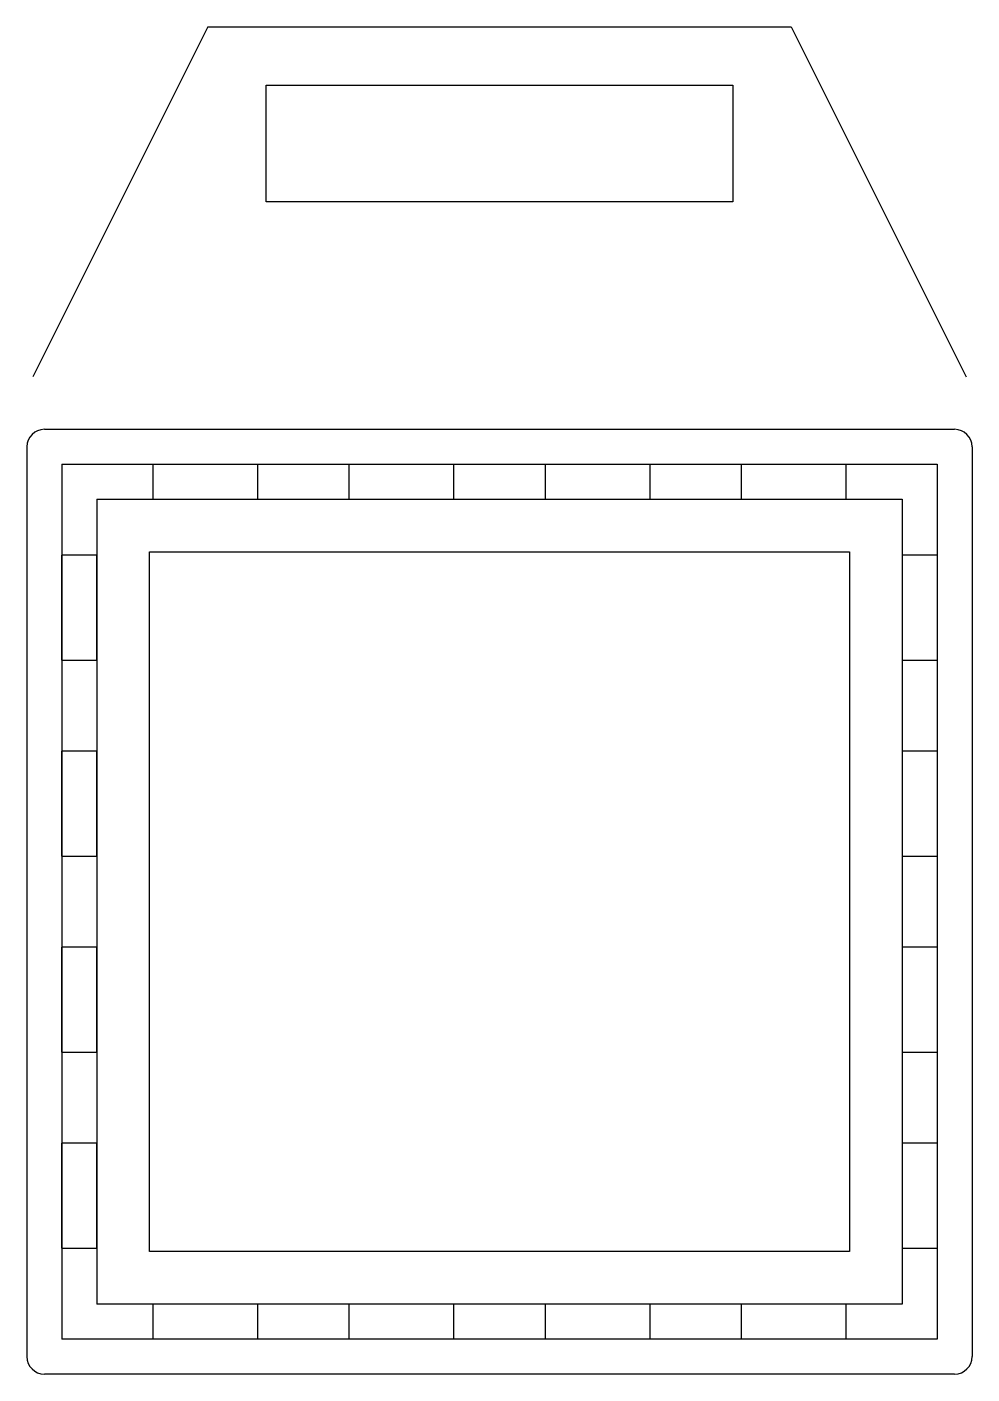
# Model space of a CAD drawing. Header units: millimetres. Extents: x -81 to 81, y -81 to 150.
import ezdxf

# ---------------------------------------------------------------- set-up
doc = ezdxf.new("R2010")
doc.units = ezdxf.units.MM
doc.layers.get('0').update_dxf_attribs({"lineweight": 25, "true_color": 0xffffff})

msp = doc.modelspace()

# ---------------------------------------------------------------- linework, layer by layer
for p, q in [((-50, 150), (-80, 90)), ((-50, 150), (50, 150)), ((50, 150), (80, 90)), ((-40, 140), (40, 140)), ((-40, 120), (-40, 140)), ((40, 140), (40, 120)), ((40, 120), (-40, 120)), ((-78, 81), (78, 81)), ((-81, 78), (-81, -78)), ((81, 78), (81, -78)), ((-59.4, 75), (-41.4, 75)), ((-59.4, 75), (-59.4, 69)), ((-41.4, 69), (-41.4, 75)), ((-25.8, 75), (-7.8, 75)), ((-25.8, 75), (-25.8, 69)), ((-7.8, 69), (-7.8, 75)), ((7.8, 75), (25.8, 75)), ((7.8, 75), (7.8, 69)), ((25.8, 69), (25.8, 75)), ((41.4, 75), (59.4, 75)), ((41.4, 75), (41.4, 69)), ((59.4, 69), (59.4, 75)), ((-59.4, 69), (-41.4, 69)), ((-25.8, 69), (-7.8, 69)), ((7.8, 69), (25.8, 69)), ((41.4, 69), (59.4, 69)), ((-75, 41.4), (-75, 59.4)), ((-69, 59.4), (-75, 59.4)), ((-69, 41.4), (-69, 59.4)), ((75, 59.4), (69, 59.4)), ((69, 59.4), (69, 41.4)), ((75, 59.4), (75, 41.4)), ((-75, 41.4), (-69, 41.4)), ((69, 41.4), (75, 41.4)), ((-75, 7.8), (-75, 25.8)), ((-69, 25.8), (-75, 25.8)), ((-69, 7.8), (-69, 25.8)), ((75, 25.8), (69, 25.8)), ((69, 25.8), (69, 7.8)), ((75, 25.8), (75, 7.8)), ((-75, 7.8), (-69, 7.8)), ((69, 7.8), (75, 7.8)), ((-75, -25.8), (-75, -7.8)), ((-69, -7.8), (-75, -7.8)), ((-69, -25.8), (-69, -7.8)), ((75, -7.8), (69, -7.8)), ((69, -7.8), (69, -25.8)), ((75, -7.8), (75, -25.8)), ((-75, -25.8), (-69, -25.8)), ((69, -25.8), (75, -25.8)), ((-75, -59.4), (-75, -41.4)), ((-69, -41.4), (-75, -41.4)), ((-69, -59.4), (-69, -41.4)), ((75, -41.4), (69, -41.4)), ((69, -41.4), (69, -59.4)), ((75, -41.4), (75, -59.4)), ((-75, -59.4), (-69, -59.4)), ((69, -59.4), (75, -59.4)), ((-41.4, -69), (-59.4, -69)), ((-59.4, -69), (-59.4, -75)), ((-41.4, -75), (-41.4, -69)), ((-7.8, -69), (-25.8, -69)), ((-25.8, -69), (-25.8, -75)), ((-7.8, -75), (-7.8, -69)), ((25.8, -69), (7.8, -69)), ((7.8, -69), (7.8, -75)), ((25.8, -75), (25.8, -69)), ((59.4, -69), (41.4, -69)), ((41.4, -69), (41.4, -75)), ((59.4, -75), (59.4, -69)), ((-41.4, -75), (-59.4, -75)), ((-7.8, -75), (-25.8, -75)), ((25.8, -75), (7.8, -75)), ((59.4, -75), (41.4, -75)), ((78, -81), (-78, -81))]:
    msp.add_line(p, q)
at = {"color": 3, "true_color": 0x00ff00}
for p, q in [((-75, 75), (-75, -75)), ((-75, 75), (75, 75)), ((75, 75), (75, -75)), ((-69, 69), (-69, -69)), ((-69, 69), (69, 69)), ((69, 69), (69, -69)), ((-60, 60), (60, 60)), ((-60, -60), (-60, 60)), ((60, 60), (60, -60)), ((60, -60), (-60, -60)), ((69, -69), (-69, -69)), ((75, -75), (-75, -75))]:
    msp.add_line(p, q, dxfattribs=at)
for centre, start, end in [((-78, 78), 90, 180), ((78, 78), 0, 90), ((-78, -78), 180, 270), ((78, -78), 270, 0)]:
    msp.add_arc(centre, 3, start, end)

doc.saveas('drawing.dxf')
